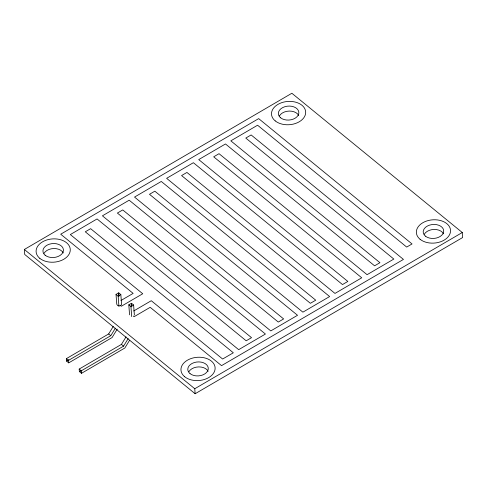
<?xml version="1.0" encoding="UTF-8"?>
<svg xmlns="http://www.w3.org/2000/svg" width="487" height="487" viewBox="0 0 487 487"><rect width="100%" height="100%" fill="white"/><g stroke="black" fill="none" stroke-linecap="round" stroke-linejoin="round"><path stroke-width="0.73" d="M117.221 329.151L112.083 337.546L68.728 362.864L66.597 361.123L66.409 358.621L108.656 333.954L113.264 326.418M68.728 362.864L68.539 360.362L110.786 335.695L115.395 328.159M129.609 340.236L124.861 347.992L81.506 373.31L79.375 371.569L79.186 369.067L121.44 344.4L126.048 336.864M81.506 373.31L81.317 370.808L123.564 346.135L128.178 338.605M24.35 249.472L291.859 93.26L462.273 232.524L462.65 237.528L195.141 393.739L24.727 254.476L24.35 249.472L194.763 388.736L195.141 393.739M116.783 304.393L116.034 294.385L118.706 292.827L120.837 294.568L121.592 304.576M118.913 306.134L118.164 296.126L120.837 294.568M120.94 300.516L133.14 293.393L60.711 234.21L258.67 118.615L412.039 243.95L406.694 247.073L257.58 125.22L230.826 140.84L379.939 262.694L374.588 265.817L225.481 143.963L198.726 159.584L347.84 281.437L342.489 284.566L193.376 162.707L166.627 178.327L315.74 300.187L310.389 303.31L161.276 181.456L134.528 197.077L283.635 318.93L278.284 322.053L129.177 200.2L102.422 215.82L251.535 337.674L246.185 340.797L97.071 218.943L70.323 234.564L142.746 293.752L121.348 306.25L120.496 305.55M129.566 314.839L128.811 304.832L131.49 303.273L133.621 305.014L134.369 315.016M131.697 316.58L130.942 306.573L133.621 305.014M133.761 310.937L151.268 300.716L222.632 359.029L233.328 352.783L85.286 231.8L90.631 228.677L238.679 349.66L265.433 334.039L117.385 213.056L122.736 209.927L270.778 330.917L297.533 315.29L149.485 194.307L154.836 191.184L302.884 312.167L329.632 296.546L181.584 175.563L186.935 172.441L334.983 293.424L361.738 277.803L213.69 156.82L219.04 153.691L367.082 274.68L393.837 259.06L245.789 138.071L251.14 134.948L403.449 259.413L221.536 365.64L150.179 307.321L134.126 316.696L133.274 315.996M66.597 361.123L68.57 359.972M67.565 360.745L68.862 359.984M79.375 371.569L81.347 370.418M80.349 371.191L81.646 370.43M194.763 388.736L462.273 232.524M116.034 294.385L118.164 296.126M128.811 304.832L130.942 306.573M108.656 333.954L110.786 335.695M121.44 344.4L123.564 346.135M66.409 358.621L68.539 360.362M79.186 369.067L81.317 370.808M131.49 303.273L131.758 306.847M131.216 304.923L131.326 306.353M118.706 292.827L118.974 296.4M118.438 294.477L118.597 296.62M424.274 234.277A10.276 6.995 -4.3 0 1 434.094 229.444A10.276 6.995 -4.3 0 1 443.554 233.851M188.865 371.739A10.276 6.995 -4.3 0 1 198.684 366.906A10.276 6.995 -4.3 0 1 208.144 371.313M44.013 253.368A10.276 6.995 -4.3 0 1 53.832 248.534A10.276 6.995 -4.3 0 1 63.292 252.942M279.422 115.906A10.276 6.995 -4.3 0 1 289.241 111.073A10.276 6.995 -4.3 0 1 298.701 115.48M121.129 304.941A2.058 1.4 -4.3 0 1 118.986 305.909A2.058 1.4 -4.3 0 1 117.19 304.795M425.419 236.14A10.276 6.995 -4.3 0 0 442.987 233.632A10.276 6.995 -4.3 0 0 431.92 224.586A10.276 6.995 -4.3 0 0 425.419 236.14M45.157 255.231A10.276 6.995 -4.3 0 0 62.726 252.723A10.276 6.995 -4.3 0 0 51.659 243.677A10.276 6.995 -4.3 0 0 45.157 255.231M190.009 373.602A10.276 6.995 -4.3 0 0 207.578 371.094A10.276 6.995 -4.3 0 0 196.511 362.054A10.276 6.995 -4.3 0 0 190.009 373.602M280.567 117.769A10.276 6.995 -4.3 0 0 298.135 115.261A10.276 6.995 -4.3 0 0 287.068 106.215A10.276 6.995 -4.3 0 0 280.567 117.769M39.806 258.353A17.124 11.658 -4.3 0 0 69.093 254.177A17.124 11.658 -4.3 0 0 50.648 239.099A17.124 11.658 -4.3 0 0 39.806 258.353M184.658 376.725A17.124 11.658 -4.3 0 0 213.945 372.549A17.124 11.658 -4.3 0 0 195.494 357.476A17.124 11.658 -4.3 0 0 184.658 376.725M420.068 239.263A17.124 11.658 -4.3 0 0 449.355 235.087A17.124 11.658 -4.3 0 0 430.904 220.008A17.124 11.658 -4.3 0 0 420.068 239.263M275.216 120.892A17.124 11.658 -4.3 0 0 304.503 116.71A17.124 11.658 -4.3 0 0 286.058 101.637A17.124 11.658 -4.3 0 0 275.216 120.892"/></g></svg>
